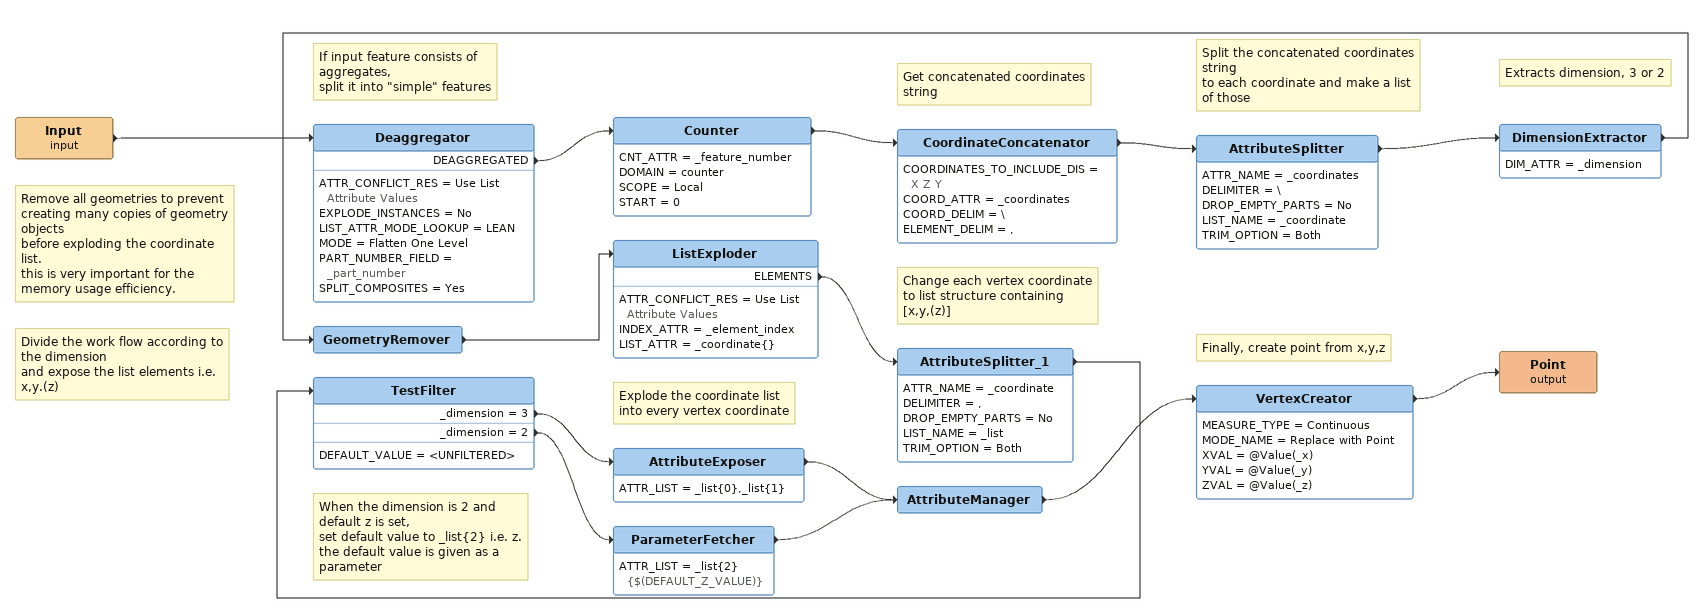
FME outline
Input (input)
    -> Deaggregator
Note: If input feature consists of aggregates, / split it into "simple" features
Deaggregator
    ATTR_CONFLICT_RES = Use List Attribute Values
    EXPLODE_INSTANCES = No
    LIST_ATTR_MODE_LOOKUP = LEAN
    MODE = Flatten One Level
    PART_NUMBER_FIELD = _part_number
    SPLIT_COMPOSITES = Yes
    DEAGGREGATED -> Counter
Counter
    CNT_ATTR = _feature_number
    DOMAIN = counter
    SCOPE = Local
    START = 0
    -> CoordinateConcatenator
Note: Get concatenated coordinates string
CoordinateConcatenator
    COORDINATES_TO_INCLUDE_DIS = X Z Y
    COORD_ATTR = _coordinates
    COORD_DELIM = \
    ELEMENT_DELIM = ,
    -> AttributeSplitter
Note: Split the concatenated coordinates string / to each coordinate and make a list of those
AttributeSplitter
    ATTR_NAME = _coordinates
    DELIMITER = \
    DROP_EMPTY_PARTS = No
    LIST_NAME = _coordinate
    TRIM_OPTION = Both
    -> DimensionExtractor
Note: Extracts dimension, 3 or 2
DimensionExtractor
    DIM_ATTR = _dimension
    -> GeometryRemover
Note: Remove all geometries to prevent / creating many copies of geometry objects / before exploding the coordinate list. / this is very important for the memory usage efficiency.
GeometryRemover
    -> ListExploder
Note: Explode the coordinate list / into every vertex coordinate
ListExploder
    ATTR_CONFLICT_RES = Use List Attribute Values
    INDEX_ATTR = _element_index
    LIST_ATTR = _coordinate{}
    ELEMENTS -> AttributeSplitter_1
Note: Change each vertex coordinate / to list structure containing [x,y,(z)]
AttributeSplitter_1
    ATTR_NAME = _coordinate
    DELIMITER = ,
    DROP_EMPTY_PARTS = No
    LIST_NAME = _list
    TRIM_OPTION = Both
    -> TestFilter
Note: Divide the work flow according to the dimension / and expose the list elements i.e. x,y.(z)
TestFilter
    DEFAULT_VALUE = <UNFILTERED>
    _dimension = 3 -> AttributeExposer
    _dimension = 2 -> ParameterFetcher
AttributeExposer
    ATTR_LIST = _list{0},_list{1}
    -> AttributeManager
Note: When the dimension is 2 and default z is set, / set default value to _list{2} i.e. z. / the default value is given as a parameter
ParameterFetcher
    ATTR_LIST = _list{2} {$(DEFAULT_Z_VALUE)}
    -> AttributeManager
AttributeManager
    -> VertexCreator
Note: Finally, create point from x,y,z
VertexCreator
    MEASURE_TYPE = Continuous
    MODE_NAME = Replace with Point
    XVAL = @Value(_x)
    YVAL = @Value(_y)
    ZVAL = @Value(_z)
    -> Point (output)
Point (output)
